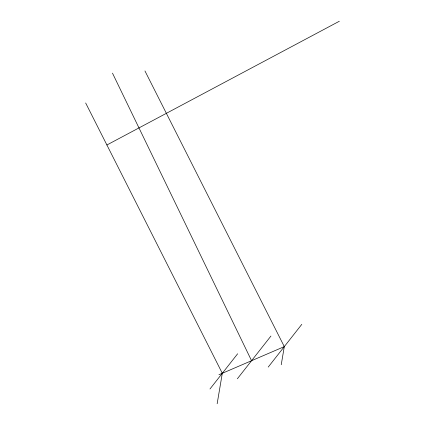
<?xml version="1.0" encoding="UTF-8"?>
<svg xmlns="http://www.w3.org/2000/svg" width="425" height="425" viewBox="0 0 425 425"><rect width="100%" height="100%" fill="white"/><g stroke="black" fill="none" stroke-linecap="round" stroke-linejoin="round"><path stroke-width="0.64" d="M217.154 403.75L222.307 373.288L85.669 102.988M281.233 364.751L284.298 346.619L144.952 70.959M209.977 388.981L237.644 353.77M237.363 378.776L270.938 336.047M268.228 367.072L301.803 324.344M106.898 144.989L339.331 21.25M218.949 374.733L284.298 346.619M112.482 73.148L251.563 360.703"/></g></svg>
